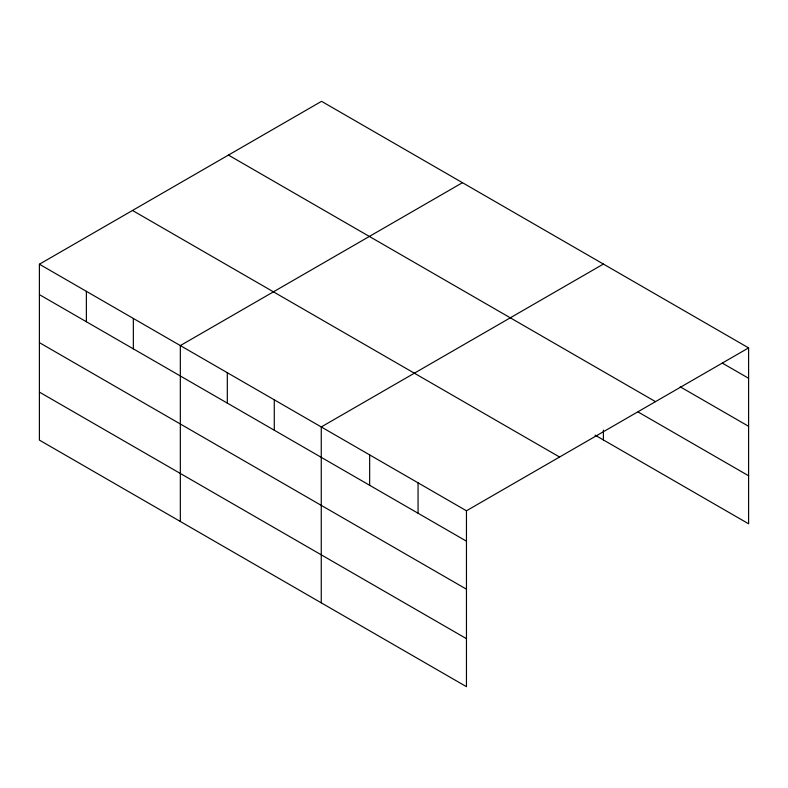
<?xml version="1.0" encoding="UTF-8"?>
<svg xmlns="http://www.w3.org/2000/svg" width="788" height="788" viewBox="0 0 788 788"><rect width="100%" height="100%" fill="white"/><g stroke="black" fill="none" stroke-linecap="round" stroke-linejoin="round"><path stroke-width="1.18" d="M39.4 264.216L466.457 510.782L466.457 686.673L39.4 440.108L39.4 264.216L321.543 101.327L748.6 347.892L748.6 523.784L595.048 435.124M462.467 182.688L180.334 345.587L180.334 521.479M603.401 264.059L321.258 426.948L321.258 602.84M466.457 510.782L748.6 347.892M722.3 363.101L748.6 378.289M680.211 386.819L748.6 426.298M228.431 155.078L655.498 401.644M638.122 411.986L748.6 475.765M132.502 210.465L559.569 457.03M39.4 294.623L466.457 541.179M39.4 342.632L466.457 589.197M39.4 392.099L466.457 638.664M603.401 430.1L603.401 439.95M418.064 482.837L418.064 513.234M369.661 454.893L369.661 485.3M274.283 399.831L274.283 430.228M227.308 372.704L227.308 403.111M133.349 318.46L133.349 348.867M86.375 291.343L86.375 321.74"/></g></svg>
